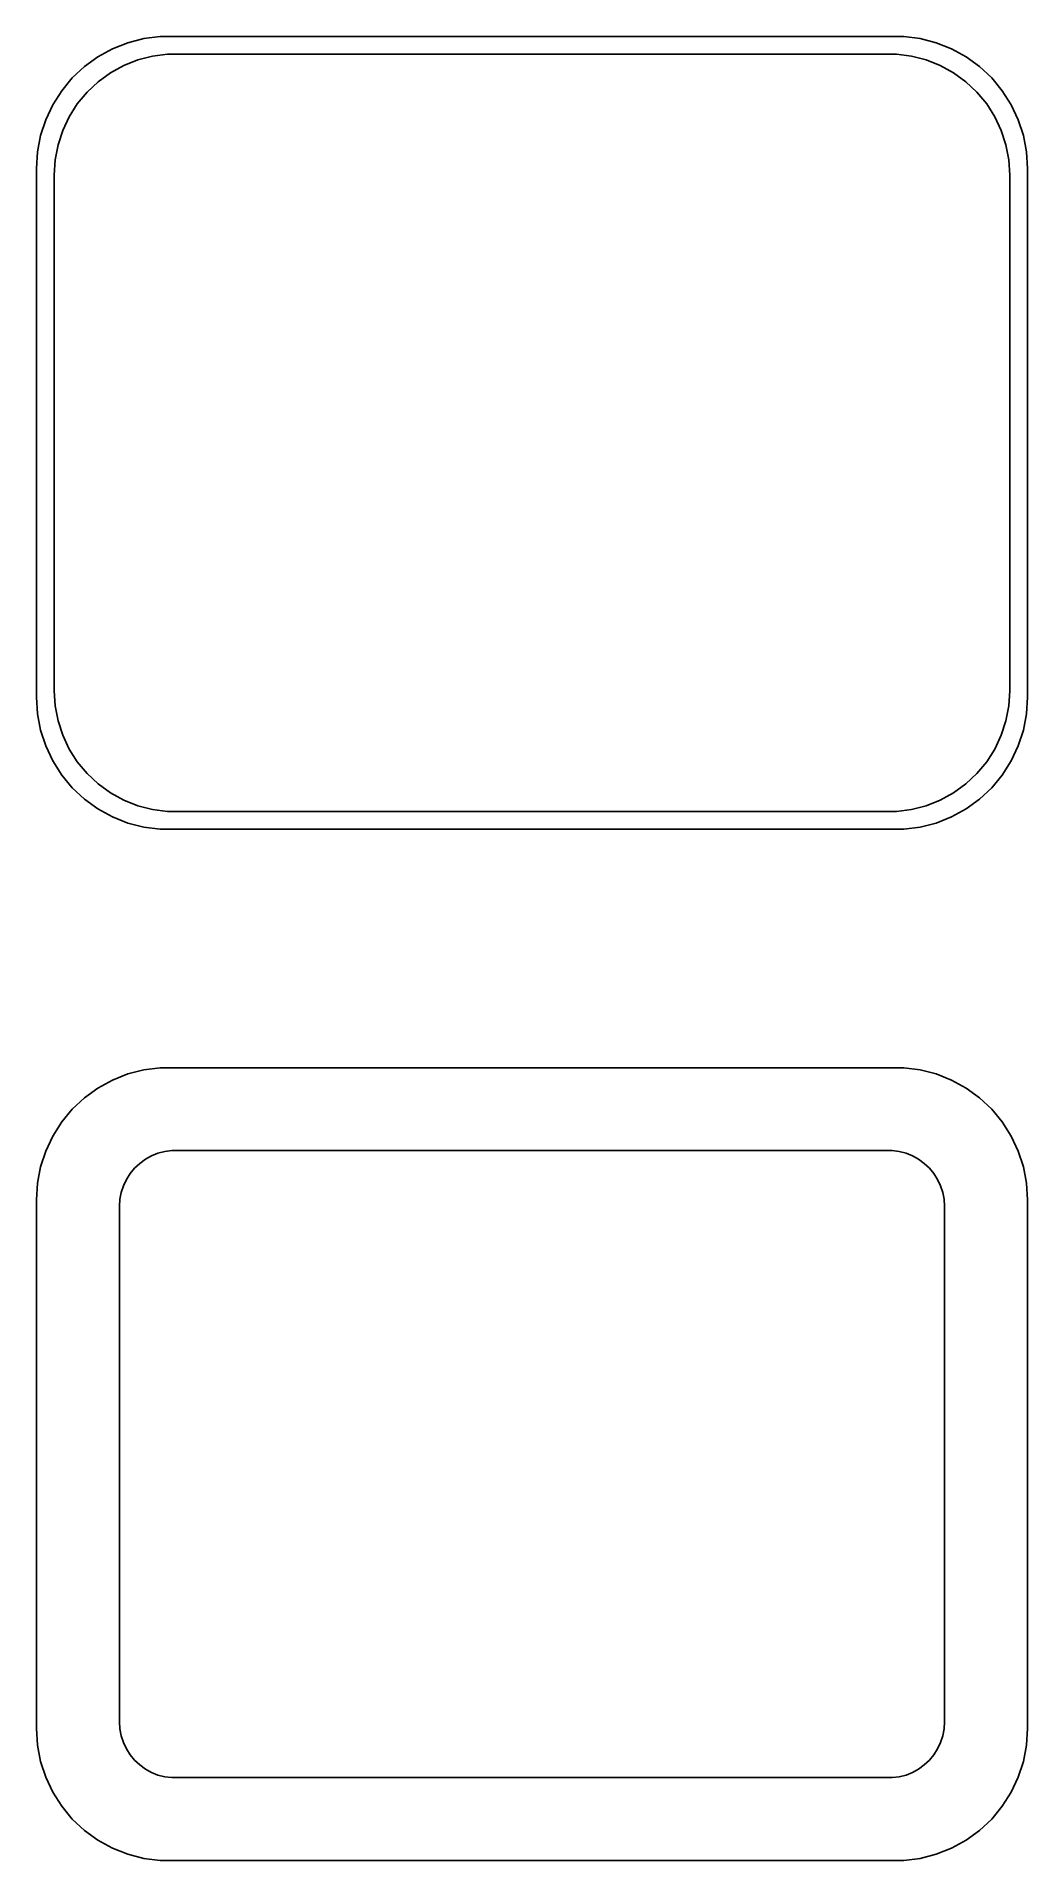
# Model space of a CAD drawing. Header units: metres. Extents: x -18.8 to 18.8, y 63 to 132.
import ezdxf

# ---------------------------------------------------------------- set-up
doc = ezdxf.new("R2010")
doc.units = ezdxf.units.M

msp = doc.modelspace()

# ---------------------------------------------------------------- linework, layer by layer
for p, q in [((-15.2951, 131.755), (-15.8789, 131.524)), ((-14.6869, 131.911), (-15.2951, 131.755)), ((-14.0639, 131.99), (-14.6869, 131.911)), ((14.0639, 131.99), (-14.0639, 131.99)), ((14.6869, 131.911), (14.0639, 131.99)), ((15.2951, 131.755), (14.6869, 131.911)), ((15.8789, 131.524), (15.2951, 131.755)), ((-16.4291, 131.222), (-16.9371, 130.853)), ((-15.8789, 131.524), (-16.4291, 131.222)), ((-15.4494, 130.893), (-14.9148, 131.104)), ((-14.9148, 131.104), (-14.3579, 131.247)), ((-14.3579, 131.247), (-13.7875, 131.319)), ((-13.7875, 131.319), (13.7875, 131.319)), ((13.7875, 131.319), (14.3579, 131.247)), ((14.3579, 131.247), (14.9148, 131.104)), ((14.9148, 131.104), (15.4494, 130.893)), ((16.4291, 131.222), (15.8789, 131.524)), ((16.9371, 130.853), (16.4291, 131.222)), ((-17.3948, 130.423), (-17.7951, 129.939)), ((-16.9371, 130.853), (-17.3948, 130.423)), ((-16.4184, 130.278), (-15.9532, 130.616)), ((-15.9532, 130.616), (-15.4494, 130.893)), ((15.4494, 130.893), (15.9532, 130.616)), ((15.9532, 130.616), (16.4184, 130.278)), ((17.3948, 130.423), (16.9371, 130.853)), ((17.7951, 129.939), (17.3948, 130.423)), ((-17.7951, 129.939), (-18.1315, 129.409)), ((-17.204, 129.441), (-16.8375, 129.884)), ((-16.8375, 129.884), (-16.4184, 130.278)), ((16.4184, 130.278), (16.8375, 129.884)), ((16.8375, 129.884), (17.204, 129.441)), ((18.1315, 129.409), (17.7951, 129.939)), ((-18.1315, 129.409), (-18.3989, 128.841)), ((-17.5121, 128.956), (-17.204, 129.441)), ((17.204, 129.441), (17.5121, 128.956)), ((18.3989, 128.841), (18.1315, 129.409)), ((-18.3989, 128.841), (-18.5929, 128.243)), ((-17.9346, 127.889), (-17.7569, 128.435)), ((-17.7569, 128.435), (-17.5121, 128.956)), ((17.5121, 128.956), (17.7569, 128.435)), ((17.7569, 128.435), (17.9346, 127.889)), ((18.5929, 128.243), (18.3989, 128.841)), ((-18.7106, 127.627), (-18.75, 127)), ((-18.5929, 128.243), (-18.7106, 127.627)), ((-18.0423, 127.324), (-17.9346, 127.889)), ((17.9346, 127.889), (18.0423, 127.324)), ((18.7106, 127.627), (18.5929, 128.243)), ((18.75, 127), (18.7106, 127.627)), ((-18.75, 127), (-18.75, 107)), ((-18.0784, 126.75), (-18.0423, 127.324)), ((18.0423, 127.324), (18.0784, 126.75)), ((18.75, 107), (18.75, 127)), ((-18.0784, 107.25), (-18.0784, 126.75)), ((18.0784, 126.75), (18.0784, 107.25)), ((-18.75, 107), (-18.7106, 106.373)), ((-18.0423, 106.676), (-18.0784, 107.25)), ((18.0784, 107.25), (18.0423, 106.676)), ((18.7106, 106.373), (18.75, 107)), ((-18.7106, 106.373), (-18.5929, 105.757)), ((-17.9346, 106.111), (-18.0423, 106.676)), ((18.0423, 106.676), (17.9346, 106.111)), ((18.5929, 105.757), (18.7106, 106.373)), ((-18.5929, 105.757), (-18.3989, 105.159)), ((-17.7569, 105.565), (-17.9346, 106.111)), ((-17.5121, 105.044), (-17.7569, 105.565)), ((17.7569, 105.565), (17.5121, 105.044)), ((17.9346, 106.111), (17.7569, 105.565)), ((18.3989, 105.159), (18.5929, 105.757)), ((-18.3989, 105.159), (-18.1315, 104.591)), ((-17.204, 104.559), (-17.5121, 105.044)), ((17.5121, 105.044), (17.204, 104.559)), ((18.1315, 104.591), (18.3989, 105.159)), ((-18.1315, 104.591), (-17.7951, 104.061)), ((-16.8375, 104.116), (-17.204, 104.559)), ((17.204, 104.559), (16.8375, 104.116)), ((17.7951, 104.061), (18.1315, 104.591)), ((-17.7951, 104.061), (-17.3948, 103.577)), ((-17.3948, 103.577), (-16.9371, 103.147)), ((-16.4184, 103.722), (-16.8375, 104.116)), ((-15.9532, 103.384), (-16.4184, 103.722)), ((16.4184, 103.722), (15.9532, 103.384)), ((16.8375, 104.116), (16.4184, 103.722)), ((16.9371, 103.147), (17.3948, 103.577)), ((17.3948, 103.577), (17.7951, 104.061)), ((-16.9371, 103.147), (-16.4291, 102.778)), ((-15.4494, 103.107), (-15.9532, 103.384)), ((-14.9148, 102.896), (-15.4494, 103.107)), ((-14.3579, 102.753), (-14.9148, 102.896)), ((14.9148, 102.896), (14.3579, 102.753)), ((15.4494, 103.107), (14.9148, 102.896)), ((15.9532, 103.384), (15.4494, 103.107)), ((16.4291, 102.778), (16.9371, 103.147)), ((-16.4291, 102.778), (-15.8789, 102.476)), ((-15.8789, 102.476), (-15.2951, 102.245)), ((-15.2951, 102.245), (-14.6869, 102.089)), ((-13.7875, 102.681), (-14.3579, 102.753)), ((13.7875, 102.681), (-13.7875, 102.681)), ((14.3579, 102.753), (13.7875, 102.681)), ((14.6869, 102.089), (15.2951, 102.245)), ((15.2951, 102.245), (15.8789, 102.476)), ((15.8789, 102.476), (16.4291, 102.778)), ((-14.6869, 102.089), (-14.0639, 102.01)), ((-14.0639, 102.01), (14.0639, 102.01)), ((14.0639, 102.01), (14.6869, 102.089)), ((-15.8789, 92.5241), (-16.4291, 92.2216)), ((-15.2951, 92.7553), (-15.8789, 92.5241)), ((-14.6869, 92.9114), (-15.2951, 92.7553)), ((-14.0639, 92.9901), (-14.6869, 92.9114)), ((14.0639, 92.9901), (-14.0639, 92.9901)), ((14.6869, 92.9114), (14.0639, 92.9901)), ((15.2951, 92.7553), (14.6869, 92.9114)), ((15.8789, 92.5241), (15.2951, 92.7553)), ((16.4291, 92.2216), (15.8789, 92.5241)), ((-16.9371, 91.8526), (-17.3948, 91.4227)), ((-16.4291, 92.2216), (-16.9371, 91.8526)), ((16.9371, 91.8526), (16.4291, 92.2216)), ((17.3948, 91.4227), (16.9371, 91.8526)), ((-17.3948, 91.4227), (-17.7951, 90.9389)), ((17.7951, 90.9389), (17.3948, 91.4227)), ((-18.1315, 90.4088), (-18.3989, 89.8406)), ((-17.7951, 90.9389), (-18.1315, 90.4088)), ((18.1315, 90.4088), (17.7951, 90.9389)), ((18.3989, 89.8406), (18.1315, 90.4088)), ((-18.3989, 89.8406), (-18.5929, 89.2434)), ((-14.3982, 89.6588), (-14.1519, 89.7564)), ((-14.1519, 89.7564), (-13.8953, 89.8223)), ((-13.8953, 89.8223), (-13.6325, 89.8555)), ((-13.6325, 89.8555), (13.6325, 89.8555)), ((13.6325, 89.8555), (13.8953, 89.8223)), ((13.8953, 89.8223), (14.1519, 89.7564)), ((14.1519, 89.7564), (14.3982, 89.6588)), ((18.5929, 89.2434), (18.3989, 89.8406)), ((-18.5929, 89.2434), (-18.7106, 88.6267)), ((-15.3487, 88.7663), (-15.2067, 88.99)), ((-15.2067, 88.99), (-15.0378, 89.1941)), ((-15.0378, 89.1941), (-14.8447, 89.3755)), ((-14.8447, 89.3755), (-14.6304, 89.5312)), ((-14.6304, 89.5312), (-14.3982, 89.6588)), ((14.3982, 89.6588), (14.6304, 89.5312)), ((14.6304, 89.5312), (14.8447, 89.3755)), ((14.8447, 89.3755), (15.0378, 89.1941)), ((15.0378, 89.1941), (15.2067, 88.99)), ((15.2067, 88.99), (15.3487, 88.7663)), ((18.7106, 88.6267), (18.5929, 89.2434)), ((-18.7106, 88.6267), (-18.75, 88)), ((-15.5434, 88.2746), (-15.4615, 88.5266)), ((-15.4615, 88.5266), (-15.3487, 88.7663)), ((15.3487, 88.7663), (15.4615, 88.5266)), ((15.4615, 88.5266), (15.5434, 88.2746)), ((18.75, 88), (18.7106, 88.6267)), ((-18.75, 88), (-18.75, 68)), ((-15.6096, 87.75), (-15.593, 88.0144)), ((-15.6096, 68.25), (-15.6096, 87.75)), ((-15.593, 88.0144), (-15.5434, 88.2746)), ((15.5434, 88.2746), (15.593, 88.0144)), ((15.593, 88.0144), (15.6096, 87.75)), ((15.6096, 87.75), (15.6096, 68.25)), ((18.75, 68), (18.75, 88)), ((-18.75, 68), (-18.7106, 67.3733)), ((-15.593, 67.9856), (-15.6096, 68.25)), ((-15.5434, 67.7254), (-15.593, 67.9856)), ((-15.4615, 67.4734), (-15.5434, 67.7254)), ((15.5434, 67.7254), (15.4615, 67.4734)), ((15.593, 67.9856), (15.5434, 67.7254)), ((15.6096, 68.25), (15.593, 67.9856)), ((18.7106, 67.3733), (18.75, 68)), ((-18.7106, 67.3733), (-18.5929, 66.7566)), ((-15.3487, 67.2337), (-15.4615, 67.4734)), ((-15.2067, 67.01), (-15.3487, 67.2337)), ((-15.0378, 66.8059), (-15.2067, 67.01)), ((15.2067, 67.01), (15.0378, 66.8059)), ((15.3487, 67.2337), (15.2067, 67.01)), ((15.4615, 67.4734), (15.3487, 67.2337)), ((18.5929, 66.7566), (18.7106, 67.3733)), ((-18.5929, 66.7566), (-18.3989, 66.1594)), ((-14.8447, 66.6245), (-15.0378, 66.8059)), ((-14.6304, 66.4688), (-14.8447, 66.6245)), ((-14.3982, 66.3412), (-14.6304, 66.4688)), ((-14.1519, 66.2436), (-14.3982, 66.3412)), ((-13.8953, 66.1777), (-14.1519, 66.2436)), ((14.1519, 66.2436), (13.8953, 66.1777)), ((14.3982, 66.3412), (14.1519, 66.2436)), ((14.6304, 66.4688), (14.3982, 66.3412)), ((14.8447, 66.6245), (14.6304, 66.4688)), ((15.0378, 66.8059), (14.8447, 66.6245)), ((18.3989, 66.1594), (18.5929, 66.7566)), ((-18.3989, 66.1594), (-18.1315, 65.5912)), ((-18.1315, 65.5912), (-17.7951, 65.0611)), ((-13.6325, 66.1445), (-13.8953, 66.1777)), ((13.6325, 66.1445), (-13.6325, 66.1445)), ((13.8953, 66.1777), (13.6325, 66.1445)), ((17.7951, 65.0611), (18.1315, 65.5912)), ((18.1315, 65.5912), (18.3989, 66.1594)), ((-17.7951, 65.0611), (-17.3948, 64.5773)), ((17.3948, 64.5773), (17.7951, 65.0611)), ((-17.3948, 64.5773), (-16.9371, 64.1474)), ((16.9371, 64.1474), (17.3948, 64.5773)), ((-16.9371, 64.1474), (-16.4291, 63.7784)), ((-16.4291, 63.7784), (-15.8789, 63.4759)), ((-15.8789, 63.4759), (-15.2951, 63.2447)), ((15.2951, 63.2447), (15.8789, 63.4759)), ((15.8789, 63.4759), (16.4291, 63.7784)), ((16.4291, 63.7784), (16.9371, 64.1474)), ((-15.2951, 63.2447), (-14.6869, 63.0886)), ((-14.6869, 63.0886), (-14.0639, 63.0099)), ((-14.0639, 63.0099), (14.0639, 63.0099)), ((14.0639, 63.0099), (14.6869, 63.0886)), ((14.6869, 63.0886), (15.2951, 63.2447))]:
    msp.add_line(p, q)

doc.saveas('drawing.dxf')
